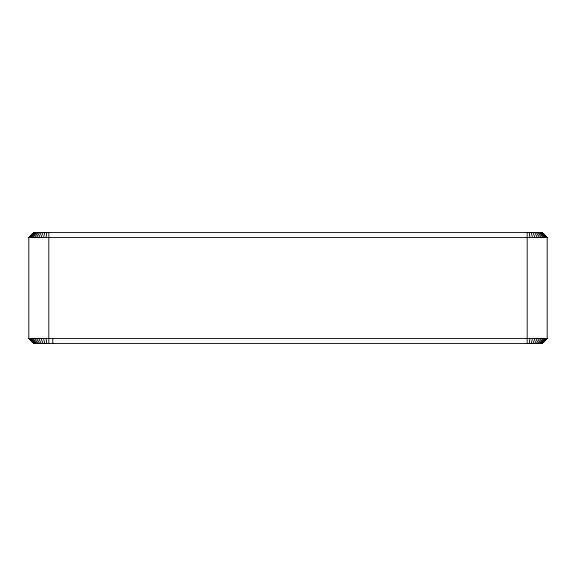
<?xml version="1.0" encoding="UTF-8"?>
<svg xmlns="http://www.w3.org/2000/svg" width="576" height="576" viewBox="0 0 576 576"><rect width="100%" height="100%" fill="white"/><g stroke="black" fill="none" stroke-linecap="round" stroke-linejoin="round"><path stroke-width="0.86" d="M48.809 232.56L48.809 343.44M527.191 343.44L527.191 232.56M46.051 237.521L46.699 232.56M529.301 343.44L529.949 338.479M43.51 237.521L44.791 232.56M531.209 343.44L532.49 338.479M41.047 237.521L42.955 232.56M533.045 343.44L534.953 338.479M38.722 237.521L41.206 232.56M534.794 343.44L537.278 338.479M36.562 237.521L39.593 232.56M536.407 343.44L539.438 338.479M34.61 237.521L38.124 232.56M537.876 343.44L541.39 338.479M32.904 237.521L36.842 232.56M539.158 343.44L543.096 338.479M31.457 237.521L35.762 232.56M540.238 343.44L544.543 338.479M30.312 237.521L34.906 232.56M541.094 343.44L545.688 338.479M29.477 237.521L34.279 232.56M541.721 343.44L546.523 338.479M28.973 237.521L33.898 232.56M542.102 343.44L547.027 338.479M28.8 237.521L33.761 232.56L542.239 232.56L547.2 237.521L547.2 338.479L542.239 343.44L33.761 343.44L28.8 338.479L28.8 237.521L547.2 237.521M28.8 338.479L547.2 338.479M542.102 232.56L547.027 237.521M28.973 338.479L33.898 343.44M541.721 232.56L546.523 237.521M29.477 338.479L34.279 343.44M541.094 232.56L545.688 237.521M30.312 338.479L34.906 343.44M540.238 232.56L544.543 237.521M31.457 338.479L35.762 343.44M539.158 232.56L543.096 237.521M32.904 338.479L36.842 343.44M537.876 232.56L541.39 237.521M34.61 338.479L38.124 343.44M536.407 232.56L539.438 237.521M36.562 338.479L39.593 343.44M534.794 232.56L537.278 237.521M38.722 338.479L41.206 343.44M533.045 232.56L534.953 237.521M41.047 338.479L42.955 343.44M531.209 232.56L532.49 237.521M43.51 338.479L44.791 343.44M529.301 232.56L529.949 237.521M46.051 338.479L46.699 343.44M52.79 338.479L52.79 343.44"/></g></svg>
